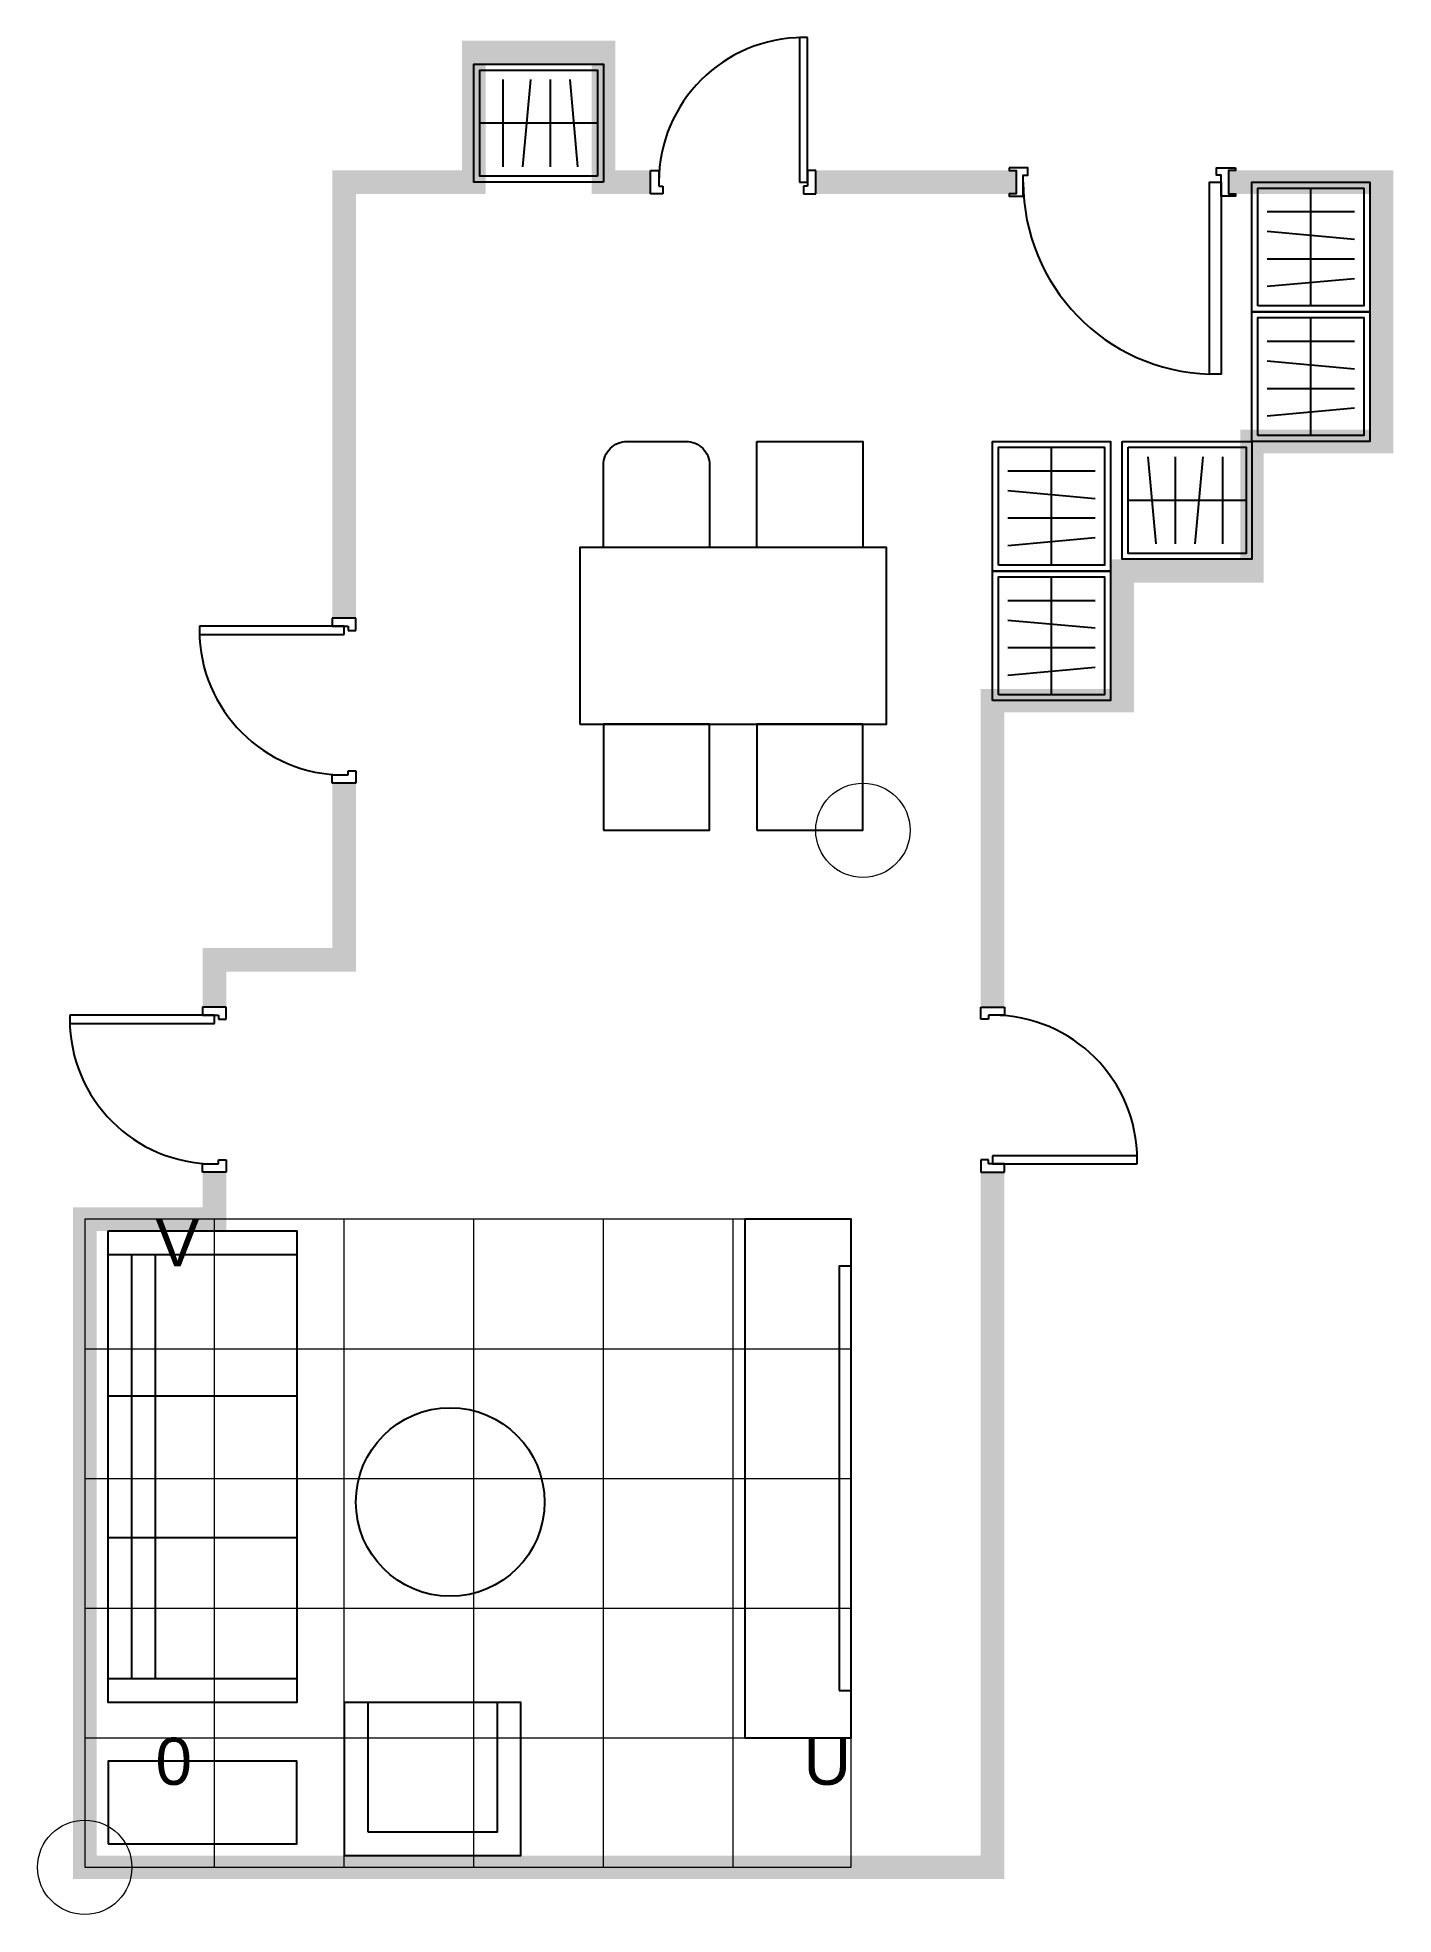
# Model space of a CAD drawing. Header units: millimetres. Extents: x 4750 to 10500, y 2550 to 10513.
import ezdxf

# ---------------------------------------------------------------- set-up
doc = ezdxf.new("R2010")
doc.units = ezdxf.units.MM
doc.layers.add('helper', color=30, linetype='Continuous', lineweight=5)
doc.styles.get("Standard").update_dxf_attribs({"font": 'arial.ttf'})

# ---------------------------------------------------------------- blocks, each defined once
blk = doc.blocks.new('Door_Wide')
blk.add_line((100, 50), (100, -50))
for points in [[(70, 60), (70, 50), (100, 50), (100, -50), (70, -50), (70, -60), (130, -60), (130, -50), (130, 30), (150, 30), (150, 60), (70, 60)], [(1030, 60), (1030, 50), (1000, 50), (1000, -50), (1030, -50), (1030, -60), (970, -60), (970, -50), (970, 30), (950, 30), (950, 60), (1030, 60)]]:
    blk.add_lwpolyline(points)
blk.add_lwpolyline([(970, 0), (970, -815), (920, -815), (920, 0)], close=True)
blk.add_arc((945, 0), 815, 180, 268.24219)
for points in [[(0, 50), (0, -50), (100, 50), (100, -50)], [(1000, 50), (1000, -50), (1100, 50), (1100, -50)]]:
    blk.add_solid(points)
blk = doc.blocks.new('Sitting')
for p, q in [((100, 2600), (900, 2600)), ((200, 800), (200, 2600)), ((300, 800), (300, 2600)), ((900, 2600), (900, 800)), ((100, 2000), (900, 2000)), ((100, 1400), (900, 1400)), ((900, 800), (100, 800))]:
    blk.add_line(p, q)
for points in [[(2800, 550), (3250, 550), (3250, 2750), (2800, 2750)], [(100, 2700), (900, 2700), (900, 700), (100, 700)], [(3200, 750), (3250, 750), (3250, 2550), (3200, 2550)], [(1100, 50), (1850, 50), (1850, 700), (1100, 700)], [(1200, 150), (1750, 150), (1750, 700), (1200, 700)], [(100, 100), (900, 100), (900, 450), (100, 450)]]:
    blk.add_lwpolyline(points, close=True)
blk.add_circle((1550, 1550), 400)
at = {"layer": 'helper'}
for p, q in [((3250, 2750), (0, 2750)), ((0, 2750), (0, 0)), ((550, 0), (550, 2750)), ((1100, 0), (1100, 2750)), ((1650, 0), (1650, 2750)), ((2200, 0), (2200, 2750)), ((2750, 0), (2750, 2750)), ((3250, 0), (3250, 2750)), ((0, 2200), (3250, 2200)), ((0, 1650), (3250, 1650)), ((0, 1100), (3250, 1100)), ((0, 550), (3250, 550)), ((0, 0), (3250, 0))]:
    blk.add_line(p, q, dxfattribs=at)
blk.add_lwpolyline([(0, 0, 0, 0, 0), (2629.1, 1459.5, 200, 0, 0), (2803.9, 1556.6, 0, 0, 0)], format="xyseb", dxfattribs=at)
blk.add_circle((0, 0), 200, dxfattribs=at)
at = {"layer": 'helper', "char_height": 200}
for s, insert, attachment_point in [('V', (300, 2750), 1), ('0', (300, 550), 1), ('U', (3250, 550), 3)]:
    blk.add_mtext_dynamic_manual_height_columns(s, width=550, gutter_width=12.5, heights=[0], dxfattribs=dict(at, insert=insert, attachment_point=attachment_point))
blk = doc.blocks.new('Dining')
blk.add_lwpolyline([(100, 0), (350, 0, -0.414214), (450, -100), (450, -450), (0, -450), (0, -100, -0.414214)], format="xyb", close=True)
for points in [[(650, 0), (1100, 0), (1100, -450), (650, -450)], [(-100, -1200), (1200, -1200), (1200, -450), (-100, -450)], [(0, -1650), (450, -1650), (450, -1200), (0, -1200)], [(650, -1650), (1100, -1650), (1100, -1200), (650, -1200)]]:
    blk.add_lwpolyline(points, close=True)
at = {"layer": 'helper'}
blk.add_lwpolyline([(1100, -1650, 0, 0, 0), (510.2, -302.1, 200, 0, 0), (430.1, -118.8, 0, 0, 0)], format="xyseb", dxfattribs=at)
blk.add_circle((1100, -1650), 200, dxfattribs=at)
blk = doc.blocks.new('robe')
at = {"true_color": 0xffffff}
for p, q in [((250, 25), (250, 525)), ((65, 425), (435, 425)), ((65, 341.7), (435, 308.3)), ((65, 225), (435, 225)), ((65, 108.3), (435, 141.7))]:
    blk.add_line(p, q, dxfattribs=at)
for points in [[(0, 0), (0, 550), (500, 550), (500, 0)], [(25, 25), (25, 525), (475, 525), (475, 25)]]:
    blk.add_lwpolyline(points, close=True, dxfattribs=at)
blk = doc.blocks.new('AllBlock')
for points in [[(6550, 10500), (6550, 10400), (7200, 10500), (7200, 10400)], [(6550, 10500), (6550, 9850), (6650, 10500), (6650, 9850)], [(7100, 10500), (7100, 9850), (7200, 10500), (7200, 9850)], [(6000, 9950), (6000, 9850), (6650, 9950), (6650, 9850)], [(6000, 9950), (6000, 9300), (6100, 9950), (6100, 9300)], [(8200, 9950), (8200, 9850), (8850, 9950), (8850, 9850)], [(9850, 9950), (9850, 9850), (10500, 9950), (10500, 9850)], [(10400, 9950), (10400, 9300), (10500, 9950), (10500, 9300)], [(6000, 9400), (6000, 8750), (6100, 9400), (6100, 8750)], [(10400, 9400), (10400, 8750), (10500, 9400), (10500, 8750)], [(6000, 8850), (6000, 8200), (6100, 8850), (6100, 8200)], [(9850, 8850), (9850, 8750), (10500, 8850), (10500, 8750)], [(9850, 8850), (9850, 8200), (9950, 8850), (9950, 8200)], [(9300, 8300), (9300, 8200), (9950, 8300), (9950, 8200)], [(9300, 8300), (9300, 7650), (9400, 8300), (9400, 7650)], [(8750, 7750), (8750, 7650), (9400, 7750), (9400, 7650)], [(8750, 7750), (8750, 7100), (8850, 7750), (8850, 7100)], [(6000, 7200), (6000, 6550), (6100, 7200), (6100, 6550)], [(8750, 7200), (8750, 6550), (8850, 7200), (8850, 6550)], [(5450, 6650), (5450, 6550), (6100, 6650), (6100, 6550)], [(4900, 5550), (4900, 5450), (5550, 5550), (5550, 5450)], [(4900, 5550), (4900, 4900), (5000, 5550), (5000, 4900)], [(8750, 5550), (8750, 4900), (8850, 5550), (8850, 4900)], [(4900, 5000), (4900, 4350), (5000, 5000), (5000, 4350)], [(8750, 5000), (8750, 4350), (8850, 5000), (8850, 4350)], [(4900, 4450), (4900, 3800), (5000, 4450), (5000, 3800)], [(8750, 4450), (8750, 3800), (8850, 4450), (8850, 3800)], [(4900, 3900), (4900, 3250), (5000, 3900), (5000, 3250)], [(8750, 3900), (8750, 3250), (8850, 3900), (8850, 3250)], [(4900, 3350), (4900, 2700), (5000, 3350), (5000, 2700)], [(8750, 3350), (8750, 2700), (8850, 3350), (8850, 2700)], [(4900, 2800), (4900, 2700), (5550, 2800), (5550, 2700)], [(5450, 2800), (5450, 2700), (6100, 2800), (6100, 2700)], [(6000, 2800), (6000, 2700), (6650, 2800), (6650, 2700)], [(6550, 2800), (6550, 2700), (7200, 2800), (7200, 2700)], [(7100, 2800), (7100, 2700), (7750, 2800), (7750, 2700)], [(7650, 2800), (7650, 2700), (8300, 2800), (8300, 2700)], [(8200, 2800), (8200, 2700), (8850, 2800), (8850, 2700)]]:
    blk.add_solid(points)
for p, rotation in [((7150, 9900), 90), ((9350, 8800), 270)]:
    blk.add_blockref('robe', p, dxfattribs=dict(rotation=rotation))
for name, p in [('Door_Wide', (8800, 9900)), ('robe', (9900, 9350)), ('robe', (9900, 8800)), ('Dining', (7150, 8800)), ('robe', (8800, 8250)), ('robe', (8800, 7700)), ('Sitting', (4950, 2750))]:
    blk.add_blockref(name, p)
blk = doc.blocks.new('Door_Narrow')
at = {"color": 7}
for p, q in [((0, -234.6), (-613.5, -234.6)), ((-613.5, -234.6), (-613.5, -269.2)), ((-50, -200), (-50, -234.6)), ((50, -200), (-50, -200)), ((-50, -200), (-50, -234.6)), ((-50, -234.6), (17.3, -234.6)), ((-50, -234.6), (17.3, -234.6)), ((0, -269.2), (0, -234.6)), ((17.3, -234.6), (17.3, -251.9)), ((17.3, -234.6), (17.3, -251.9)), ((50, -251.9), (50, -200)), ((50, -251.9), (50, -200)), ((-613.5, -269.2), (0, -269.2)), ((17.3, -251.9), (50, -251.9)), ((17.3, -251.9), (50, -251.9)), ((-50, -900), (-50, -865.4)), ((-50, -865.4), (17.3, -865.4)), ((17.3, -865.4), (17.3, -848.1)), ((17.3, -848.1), (50, -848.1)), ((50, -848.1), (50, -900)), ((50, -900), (-50, -900))]:
    blk.add_line(p, q, dxfattribs=at)
blk.add_arc((0, -251.9), 613.5, 180, 269.9, dxfattribs=at)
for points in [[(50, 0), (-50, 0), (50, -200), (-50, -200)], [(50, -900), (-50, -900), (50, -1100), (-50, -1100)]]:
    blk.add_solid(points, dxfattribs=at)

msp = doc.modelspace()

# ---------------------------------------------------------------- block references
for p, rotation in [((8250, 9900), 270), ((8800, 5500), 180)]:
    msp.add_blockref('Door_Narrow', p, dxfattribs=dict(rotation=rotation))
for name, p in [('AllBlock', (0, 0)), ('Door_Narrow', (6050, 8250)), ('Door_Narrow', (5500, 6600))]:
    msp.add_blockref(name, p)

doc.saveas('drawing.dxf')
